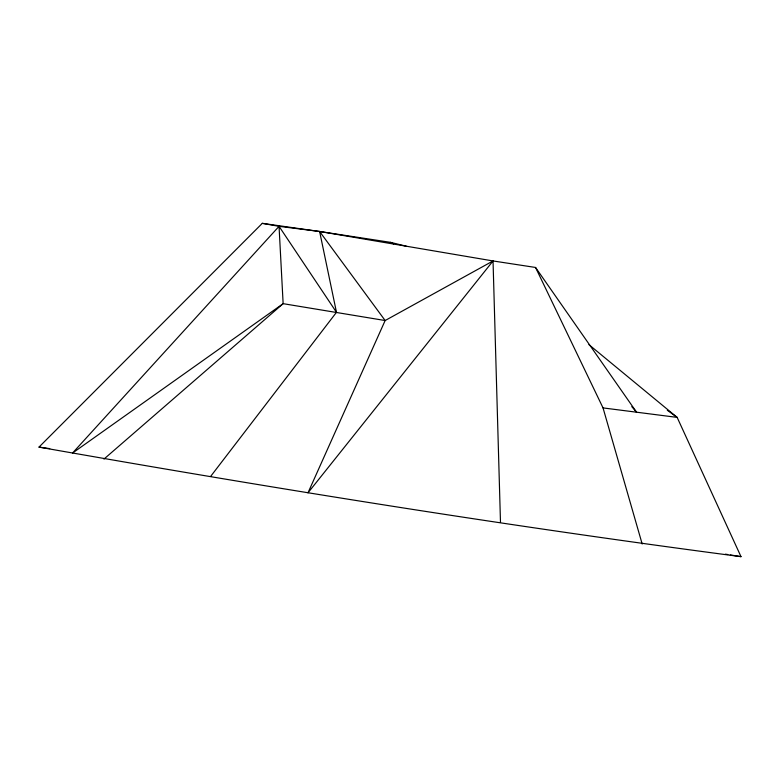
<?xml version="1.0" encoding="UTF-8"?>
<svg xmlns="http://www.w3.org/2000/svg" width="780" height="780" viewBox="0 0 780 780"><rect width="100%" height="100%" fill="white"/><g stroke="black" fill="none" stroke-linecap="round" stroke-linejoin="round"><path stroke-width="1.17" d="M210.659 476.385L336.482 312.312L319.615 231.484L262.294 223.343L39 447.106C272.23 488.192 506.171 525.905 741 556.657L677.147 417.388L588.929 344.633M262.294 223.343L279.045 226.336L319.615 231.484L493.038 260.949L307.983 492.833L385.144 320.531L493.038 260.949L535.548 267.462L636.568 412.201L631.81 406.653M336.482 312.312L279.045 226.336L72.501 453.082L283.14 303.664L385.144 320.531L319.615 231.484L390.468 242.336L406.331 246.217M103.974 459.079L283.14 303.664L279.045 226.336M535.548 267.462L603.038 407.911L677.147 417.388L667.319 410.26M39 447.106L49.745 448.627M725.439 554.151L727.837 554.541M730.226 554.921L741 556.657M390.468 242.336L393.724 243.935M603.038 407.911L642.184 544.021M493.038 260.949L500.487 522.317"/></g></svg>
